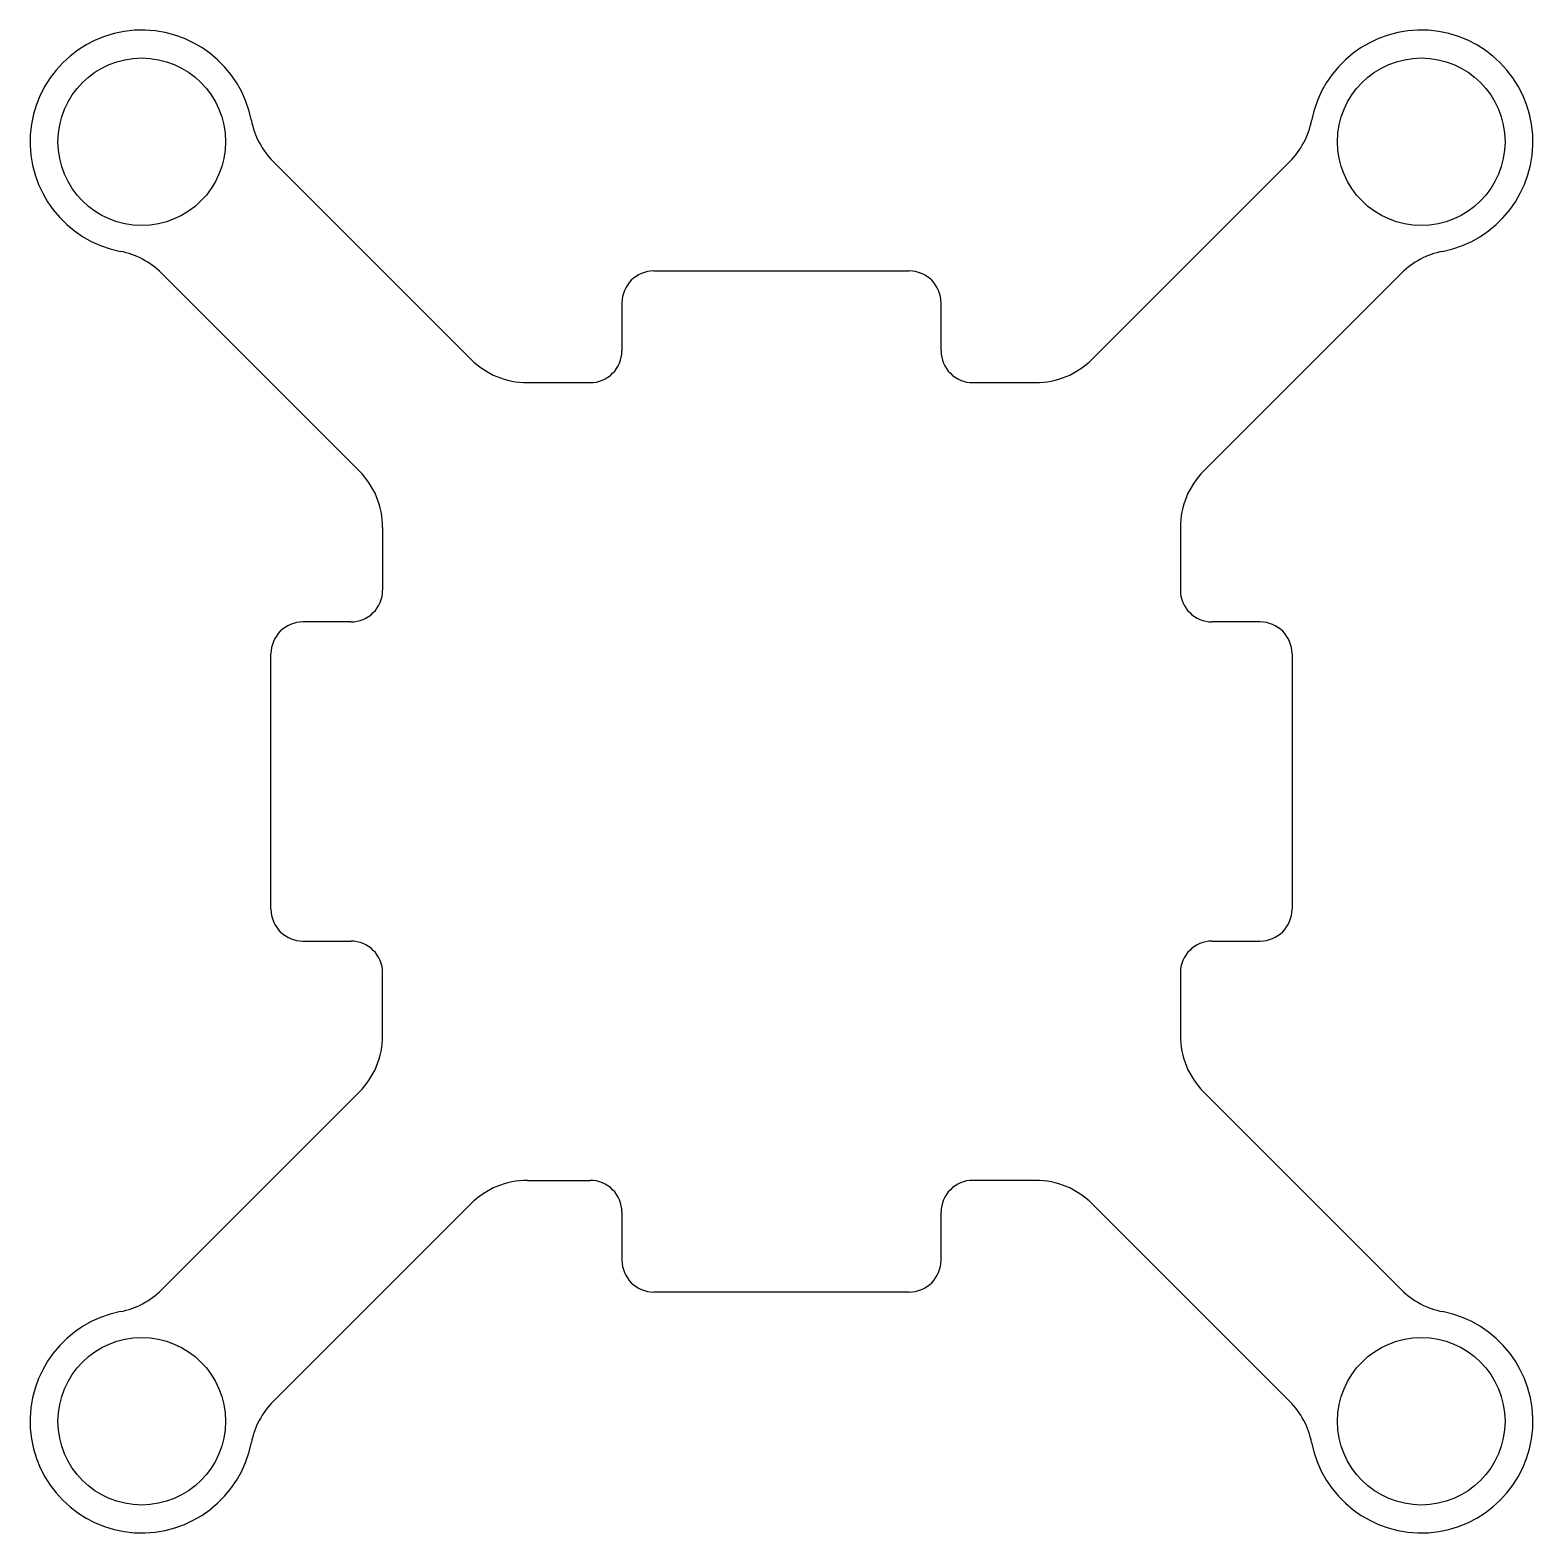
# Paper-space layout '_上视' of a CAD drawing. Header units: millimetres. Extents: x -47.1 to 47.1, y -47.1 to 47.1.
import ezdxf

# ---------------------------------------------------------------- set-up
doc = ezdxf.new("R2010")
doc.units = ezdxf.units.MM

psp = doc.layouts.new('_上视')

# ---------------------------------------------------------------- linework, layer by layer
at = {"color": 7, "linetype": 'Continuous', "lineweight": 25}
for p, q in [((-31.857, 38.857), (-19.464, 26.464)), ((31.857, 38.857), (19.464, 26.464)), ((-38.857, 31.857), (-26.464, 19.464)), ((-8, 32), (8, 32)), ((38.857, 31.857), (26.464, 19.464)), ((-10, 30), (-10, 27)), ((10, 27), (10, 30)), ((-15.929, 25), (-12, 25)), ((12, 25), (15.929, 25)), ((-25, 15.929), (-25, 12)), ((25, 15.929), (25, 12)), ((-27, 10), (-30, 10)), ((30, 10), (27, 10)), ((-32, -8), (-32, 8)), ((32, 8), (32, -8)), ((-30, -10), (-27, -10)), ((27, -10), (30, -10)), ((-25, -15.929), (-25, -12)), ((25, -12), (25, -15.929)), ((-38.857, -31.857), (-26.464, -19.464)), ((38.857, -31.857), (26.464, -19.464)), ((-15.929, -25), (-12, -25)), ((15.929, -25), (12, -25)), ((-31.857, -38.857), (-19.464, -26.464)), ((-10, -27), (-10, -30)), ((10, -30), (10, -27)), ((31.857, -38.857), (19.464, -26.464)), ((8, -32), (-8, -32))]:
    psp.add_line(p, q, dxfattribs=at)
for centre in [(-40.101, 40.101), (40.101, 40.101), (-40.101, -40.101), (40.101, -40.101)]:
    psp.add_circle(centre, 5.25, dxfattribs=at)
for centre, radius, start, end in [((40.101, 40.101), 7, 281.01107, 168.98893), ((-40.101, 40.101), 7, 11.01107, 258.98893), ((-28.321, 42.392), 5, 191.01107, 225), ((28.321, 42.392), 5, 315, 348.98893), ((-42.392, 28.321), 5, 45, 78.98893), ((42.392, 28.321), 5, 101.01107, 135), ((-8, 30), 2, 90, 180), ((8, 30), 2, 0, 90), ((-15.929, 30), 5, 225, 270), ((-12, 27), 2, 270, 0), ((12, 27), 2, 180, 270), ((15.929, 30), 5, 270, 315), ((-30, 15.929), 5, 360, 45), ((30, 15.929), 5, 135, 180), ((-27, 12), 2, 270, 0), ((27, 12), 2, 180, 270), ((-30, 8), 2, 90, 180), ((30, 8), 2, 0, 90), ((-30, -8), 2, 180, 270), ((30, -8), 2, 270, 0), ((-27, -12), 2, 0, 90), ((27, -12), 2, 90, 180), ((-30, -15.929), 5, 315, 0), ((30, -15.929), 5, 180, 225), ((-15.929, -30), 5, 90, 135), ((-12, -27), 2, 0, 90), ((12, -27), 2, 90, 180), ((15.929, -30), 5, 45, 90), ((-8, -30), 2, 180, 270), ((8, -30), 2, 270, 0), ((-42.392, -28.321), 5, 281.01107, 315), ((42.392, -28.321), 5, 225, 258.98893), ((-40.101, -40.101), 7, 101.01107, 348.98893), ((40.101, -40.101), 7, 191.01107, 78.98893), ((-28.321, -42.392), 5, 135, 168.98893), ((28.321, -42.392), 5, 11.01107, 45)]:
    psp.add_arc(centre, radius, start, end, dxfattribs=at)

doc.saveas('drawing.dxf')
